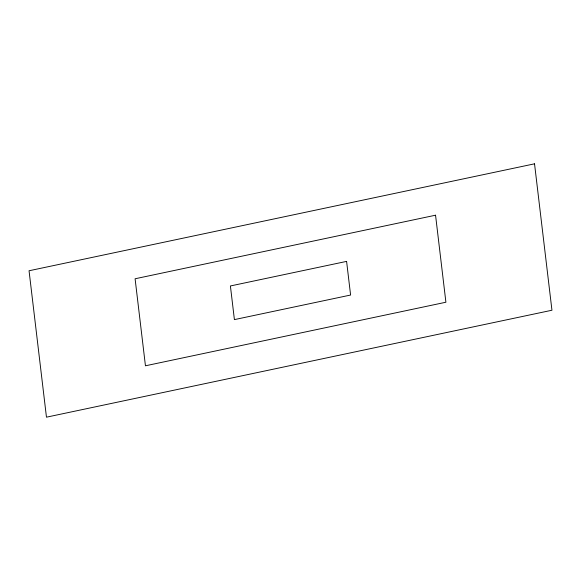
<?xml version="1.0" encoding="UTF-8"?>
<svg xmlns="http://www.w3.org/2000/svg" width="581" height="581" viewBox="0 0 581 581"><rect width="100%" height="100%" fill="white"/><g stroke="black" fill="none" stroke-linecap="round" stroke-linejoin="round"><path stroke-width="0.87" d="M534.535 163.82L29.05 270.761L46.465 417.18L551.95 310.239L534.535 163.82M435.554 215.202L135.097 278.771L145.446 365.798L445.903 302.229L435.554 215.202M346.596 261.385L230.403 285.961L234.404 319.615L350.597 295.039L346.596 261.385"/></g></svg>
